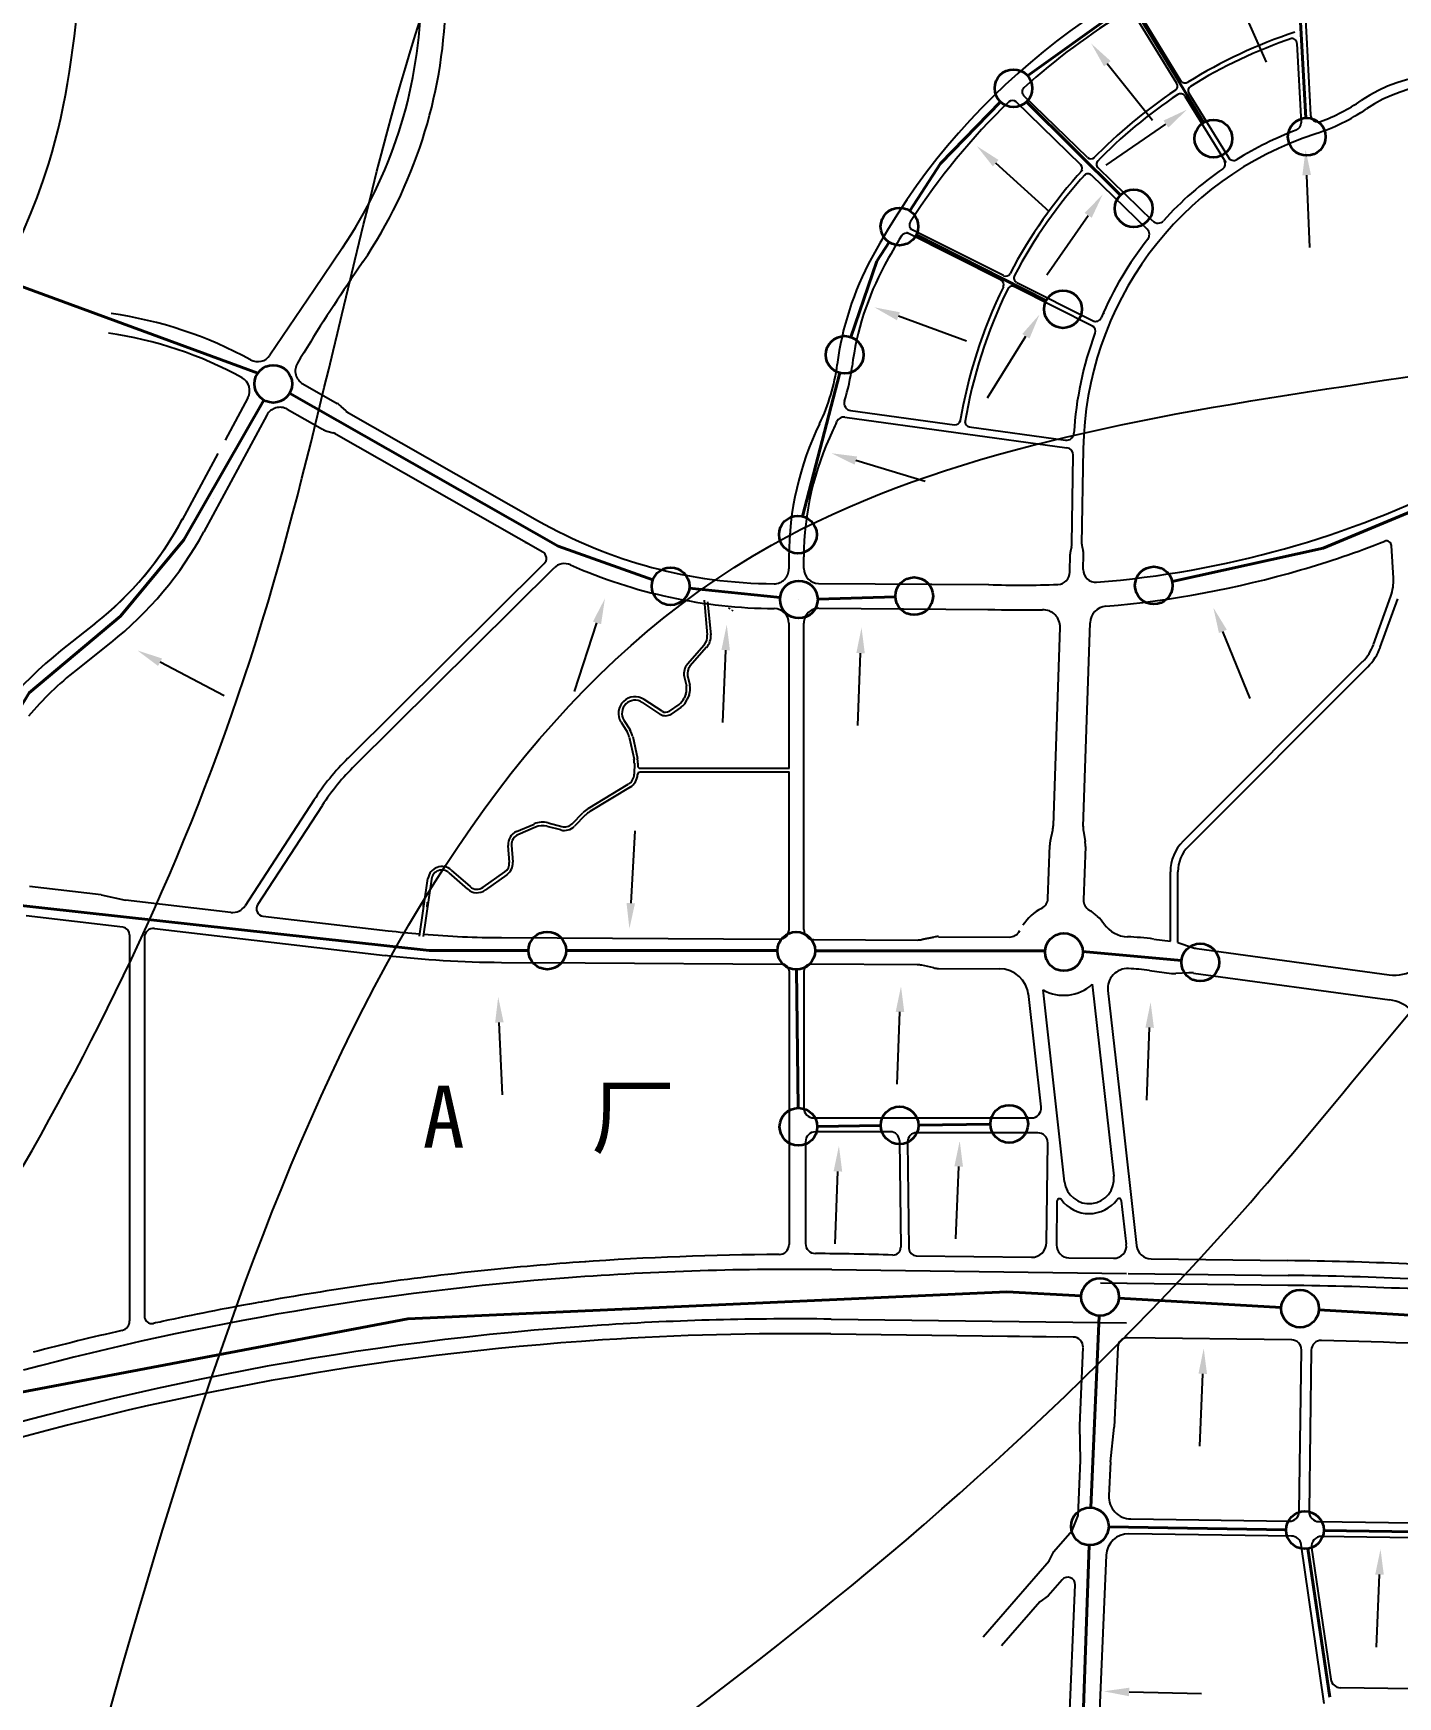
# Model space of a CAD drawing. Header units: millimetres. Extents: x 3174 to 4015, y 498 to 1092.
# Drawn here: x 3297.9 to 3431.3, y 638.6 to 801.2 of the extents above; entities that cross this region are included whole.
import ezdxf

# ---------------------------------------------------------------- set-up
doc = ezdxf.new("R2010")
doc.units = ezdxf.units.MM
doc.linetypes.add('ACAD_ISO02W100', pattern=[15, 12, -3])
doc.layers.add('dgx', color=3, linetype='Continuous')
doc.layers.add('河流', color=5, linetype='Continuous')
for name, color, linetype, lineweight in [('图框', 7, 'Continuous', 40), ('干管', 2, 'Continuous', 50), ('节点', 6, 'Continuous', 50), ('雨水管道完整图', 90, 'ACAD_ISO02W100', 50)]:
    doc.layers.add(name, color=color, linetype=linetype, lineweight=lineweight)
doc.styles.get("Standard").update_dxf_attribs({"font": 'txt', "bigfont": 'gbcbig.shx'})

msp = doc.modelspace()

# ---------------------------------------------------------------- linework, layer by layer
for p, q in [((3421.91, 809.62), (3422.37, 800.79)), ((3410.09, 796.58), (3405.77, 803.59)), ((3409.7, 796.31), (3405.34, 803.36)), ((3421.43, 800.23), (3421.84, 792.47)), ((3422.37, 800.79), (3422.77, 793.23)), ((3410.86, 795.35), (3414.86, 788.87)), ((3400.29, 788.36), (3393.97, 794.51)), ((3400.94, 789.08), (3394.71, 795.14)), ((3410.46, 795.07), (3414.47, 788.57)), ((3406.78, 782.05), (3401.34, 787.35)), ((3407.34, 782.86), (3401.99, 788.07)), ((3392.51, 777.08), (3383.25, 781.74)), ((3392.73, 777.52), (3383.6, 782.1)), ((3328.1, 780.23), (3325.33, 776.13)), ((3330.1, 778.87), (3328.93, 777.14)), ((3325.33, 776.13), (3321.01, 769.75)), ((3401.56, 772.53), (3393.81, 776.43)), ((3394.03, 776.86), (3401.65, 773.03)), ((3324.22, 766.94), (3327.58, 765.03)), ((3318.85, 765.57), (3316.62, 761.44)), ((3318.85, 765.57), (3316.62, 761.44)), ((3322.69, 764.47), (3326.14, 762.5)), ((3327.95, 764.74), (3328.42, 764.3)), ((3320.7, 763.89), (3314.55, 752.49)), ((3328.45, 764.25), (3347.18, 753.58)), ((3377.22, 763.69), (3398.94, 760.69)), ((3377.79, 764.34), (3387.96, 762.94)), ((3389.4, 762.74), (3398.81, 761.45)), ((3326.57, 762.32), (3327.19, 762.15)), ((3327.25, 762.15), (3347.68, 750.51)), ((3315.91, 760.12), (3315.23, 758.86)), ((3399.44, 751.3), (3399.57, 759.96)), ((3399.44, 751.3), (3399.57, 759.96)), ((3400.41, 751.28), (3400.55, 760.6)), ((3400.41, 751.28), (3400.55, 760.6)), ((3315.23, 758.86), (3312.42, 753.64)), ((3371.77, 748.85), (3371.77, 750.03)), ((3373.22, 748.88), (3373.22, 750.03)), ((3399.23, 748.53), (3399.25, 750.3)), ((3399.4, 751.02), (3399.29, 750.57)), ((3400.43, 751.01), (3400.53, 750.55)), ((3400.54, 748.78), (3400.56, 750.28)), ((3430.87, 747.95), (3430.68, 751.13)), ((3328.63, 730.32), (3347.84, 749.37)), ((3329.32, 729.64), (3348.79, 748.95)), ((3374.66, 747.43), (3391.26, 747.31)), ((3363.46, 745.79), (3363.77, 742.39)), ((3363.81, 745.63), (3364.11, 742.42)), ((3374.68, 745.01), (3391.24, 744.89)), ((3428.91, 741.45), (3430.61, 746.17)), ((3429.59, 741.2), (3431.29, 745.92)), ((3303.95, 743.53), (3300.57, 740.86)), ((3303.95, 743.53), (3300.57, 740.86)), ((3371.77, 729.36), (3371.77, 743.53)), ((3373.22, 713.59), (3373.22, 743.55)), ((3400.53, 723.68), (3401.21, 743.57)), ((3305.45, 741.64), (3302.07, 738.96)), ((3397.62, 723.78), (3398.29, 743.12)), ((3363.46, 741.41), (3361.83, 739.55)), ((3363.71, 741.19), (3362.08, 739.33)), ((3361.52, 738.34), (3361.73, 737.43)), ((3361.85, 738.42), (3362.06, 737.5)), ((3410.3, 722.22), (3427.86, 739.8)), ((3410.82, 721.71), (3428.38, 739.29)), ((3359.18, 734.65), (3357.42, 735.81)), ((3359.37, 734.93), (3357.6, 736.09)), ((3361.01, 735.6), (3360.04, 734.94)), ((3361.21, 735.32), (3360.23, 734.66)), ((3361.67, 736.65), (3361.5, 736.22)), ((3361.99, 736.53), (3361.82, 736.1)), ((3355.34, 733.88), (3355.93, 732.93)), ((3355.62, 734.05), (3356.22, 733.11)), ((3356.15, 732.39), (3356.61, 730.24)), ((3356.48, 732.46), (3356.94, 730.31)), ((3356.65, 729.85), (3356.63, 728.79)), ((3356.99, 729.85), (3356.98, 729.6)), ((3371.81, 728.97), (3357.2, 728.97)), ((3357.22, 729.36), (3371.81, 729.36)), ((3371.77, 713.61), (3371.77, 728.97)), ((3352.12, 725.41), (3356.05, 727.8)), ((3356.23, 727.51), (3352.29, 725.12)), ((3325.3, 726.23), (3318.58, 715.92)), ((3326.11, 725.7), (3319.8, 716.02)), ((3345.13, 723.17), (3346.84, 723.91)), ((3348.22, 724.01), (3349.54, 723.66)), ((3350.55, 723.93), (3351.61, 725.01)), ((3351.85, 724.78), (3350.79, 723.7)), ((3346.98, 723.6), (3345.26, 722.86)), ((3349.45, 723.33), (3348.13, 723.68)), ((3397.33, 722.3), (3397.56, 723.32)), ((3400.55, 723.21), (3400.72, 722.19)), ((3344.42, 720.15), (3344.29, 721.8)), ((3344.63, 721.83), (3344.76, 720.18)), ((3397.09, 716.62), (3397.27, 721.84)), ((3400.75, 721.72), (3400.57, 716.5)), ((3340.35, 717.54), (3338.52, 719.15)), ((3338.74, 719.41), (3340.58, 717.79)), ((3341.87, 717.72), (3343.99, 719.22)), ((3344.18, 718.94), (3342.06, 717.45)), ((3409.06, 712.44), (3409.06, 719.23)), ((3409.79, 712.34), (3409.79, 719.23)), ((3304.49, 716.99), (3297.49, 717.8)), ((3335.65, 712.94), (3336.46, 718.57)), ((3336.8, 718.52), (3335.99, 712.91)), ((3304.49, 716.99), (3306.87, 716.47)), ((3317.19, 715.27), (3306.87, 716.47)), ((3336.03, 715.81), (3336.07, 716.3)), ((3336.37, 715.79), (3336.41, 716.28)), ((3306.64, 713.81), (3297.16, 714.92)), ((3320.33, 714.9), (3332.56, 713.48)), ((3307.28, 713.09), (3307.28, 675.34)), ((3308.74, 712.83), (3308.74, 675.8)), ((3309.71, 713.7), (3332.28, 711.07)), ((3343.66, 712.8), (3370.79, 712.65)), ((3374.18, 712.63), (3384.31, 712.57)), ((3384.76, 712.61), (3385.94, 712.85)), ((3385.94, 712.85), (3384.76, 712.61)), ((3386.39, 712.89), (3393.33, 712.85)), ((3407.43, 712.66), (3409.06, 712.44)), ((3409.79, 712.34), (3411.22, 711.84)), ((3411.64, 711.74), (3430.45, 709.17)), ((3343.65, 710.38), (3351.85, 710.34)), ((3351.85, 710.34), (3371.09, 710.22)), ((3371.77, 709.55), (3371.77, 696.86)), ((3371.77, 709.26), (3371.77, 693.74)), ((3373.22, 709.53), (3373.22, 696.86)), ((3373.22, 709.24), (3373.22, 696.14)), ((3384.3, 710.15), (3373.9, 710.21)), ((3385.92, 709.85), (3384.74, 710.1)), ((3385.92, 709.85), (3384.74, 710.1)), ((3386.37, 709.8), (3392.34, 709.76)), ((3407.01, 709.59), (3409.16, 709.3)), ((3410.88, 709.36), (3409.59, 709.28)), ((3411.31, 709.34), (3430.52, 706.71)), ((3398.72, 688.94), (3396.61, 707.7)), ((3401.42, 708.24), (3403.53, 689.48)), ((3402.95, 707.63), (3404.17, 696.76)), ((3396.44, 696.25), (3395.19, 707.35)), ((3404.17, 696.76), (3405.75, 682.69)), ((3374.19, 695.17), (3395.47, 695.17)), ((3371.77, 693.74), (3371.77, 682.79)), ((3373.39, 692.85), (3373.39, 682.89)), ((3381.69, 693.82), (3374.35, 693.82)), ((3382.56, 692.96), (3382.69, 682.5)), ((3383.36, 692.84), (3383.49, 682.41)), ((3396.1, 693.72), (3384.23, 693.72)), ((3396.95, 682.98), (3397.07, 692.74)), ((3397.97, 687.05), (3397.91, 682.75)), ((3404.76, 682.82), (3404.28, 687.08)), ((3384.21, 681.69), (3395.48, 681.55)), ((3384.21, 681.69), (3395.48, 681.55)), ((3399.13, 681.5), (3403.55, 681.45)), ((3375.94, 680.35), (3404.76, 679.98)), ((3404.92, 679.98), (3420.57, 679.78)), ((3407.17, 681.4), (3420.5, 681.23)), ((3402.23, 679.04), (3420.55, 678.81)), ((3402.23, 679.04), (3404.76, 679.01)), ((3375.88, 675.51), (3404.76, 675.14)), ((3375.86, 674.06), (3398.07, 673.77)), ((3399.57, 673.75), (3391.65, 673.85)), ((3420.92, 673.48), (3404.89, 673.69)), ((3400.19, 665.09), (3400.52, 672.74)), ((3403.91, 672.76), (3403.57, 664.94)), ((3421.66, 656.71), (3421.88, 672.5)), ((3422.84, 672.47), (3422.62, 656.7)), ((3403.69, 667.53), (3403.69, 667.61)), ((3403.69, 667.61), (3403.69, 667.53)), ((3403.69, 667.53), (3403.69, 667.61)), ((3403.69, 667.61), (3403.69, 667.53)), ((3400.28, 661.69), (3400.19, 665.09)), ((3403.19, 661.57), (3403.57, 664.94)), ((3400.05, 656.32), (3400.28, 661.69)), ((3403.19, 661.57), (3403.04, 658.24)), ((3399.46, 654.84), (3400.05, 656.32)), ((3405.19, 655.97), (3420.67, 655.75)), ((3423.58, 655.71), (3439.71, 655.49)), ((3397.68, 652.79), (3399.46, 654.84)), ((3420.91, 654.3), (3405, 654.52)), ((3435.05, 654.1), (3423.85, 654.26)), ((3397.22, 651.89), (3397.68, 652.79)), ((3402.79, 652.44), (3401.57, 624.12)), ((3424.11, 637.92), (3421.85, 653.47)), ((3422.87, 653.15), (3424.74, 640.3)), ((3390.74, 644.43), (3397.22, 651.89)), ((3398.48, 650.02), (3397.1, 648.44)), ((3398.64, 623.64), (3399.76, 649.52)), ((3396.28, 647.86), (3392.55, 643.56)), ((3397.1, 648.44), (3396.28, 647.86)), ((3436.89, 639.31), (3425.69, 639.47))]:
    msp.add_line(p, q)
for centre, radius, start, end in [((3438.61, 747.4), 66.84, 106.2497, 151.5541), ((3291.01, 805.3), 44.77, 325.9382, 358.2935), ((3291.01, 805.3), 47.19, 325.9382, 358.2935), ((3438.61, 747.4), 65.39, 121.1545, 132.1495), ((3436.45, 755.12), 48.64, 108.2235, 121.8745), ((3436.45, 755.12), 48.16, 108.6987, 121.8796), ((3420.95, 800.21), 0.484, 3.0034, 108.9708), ((3436.11, 782.2), 15, 64.5147, 124.0596), ((3395.07, 795.5), 0.508, 132.1495, 225.8043), ((3436.45, 755.12), 48.64, 123.5683, 135.9645), ((3409.28, 796.05), 0.484, 303.5683, 31.706), ((3410.05, 794.82), 0.484, 31.706, 123.6251), ((3410.51, 796.84), 0.484, 211.706, 301.8745), ((3411.27, 795.6), 0.484, 121.8796, 211.706), ((3436.11, 782.2), 14.04, 64.5147, 124.0596), ((3438.61, 747.4), 65.39, 133.904, 147.213), ((3393.62, 794.14), 0.508, 45.8043, 133.904), ((3436.45, 755.12), 48.16, 123.6251, 135.9694), ((3417.14, 810.27), 19.84, 288.0155, 304.0596), ((3417.14, 810.27), 18.88, 290.4978, 304.0596), ((3421.11, 792.43), 0.726, 290.8904, 3.0034), ((3423.49, 793.27), 0.726, 183.0034, 290.4978), ((3433.45, 760.1), 32.91, 108.0155, 179.1367), ((3433.45, 760.1), 33.88, 110.8904, 121.905), ((3401.28, 789.42), 0.484, 225.8043, 315.7105), ((3402.32, 788.41), 0.484, 135.7076, 225.8043), ((3413.86, 788.45), 0.581, 304.6423, 31.706), ((3415.24, 789.36), 0.581, 211.706, 301.905), ((3436.45, 755.12), 48.64, 137.7147, 152.3116), ((3436.45, 755.12), 48.16, 137.773, 152.2813), ((3399.96, 788.01), 0.484, 317.9689, 45.8043), ((3401, 787), 0.484, 45.8043, 138.0349), ((3433.45, 760.1), 33.88, 124.6423, 137.73), ((3384.12, 782.49), 0.581, 147.213, 243.3043), ((3407.85, 783.38), 0.726, 225.8043, 317.73), ((3438.61, 747.4), 65.39, 148.6742, 151.5541), ((3383.25, 781.09), 0.581, 63.3043, 148.6742), ((3433.45, 760.1), 33.88, 141.747, 156.8949), ((3406.28, 781.53), 0.726, 321.747, 45.8043), ((3406.01, 765.06), 29.77, 151.5541, 172.7296), ((3406.01, 765.06), 28.31, 151.5541, 172.7296), ((3392.95, 777.95), 0.484, 243.3043, 332.3116), ((3394.24, 777.3), 0.484, 152.2813, 243.3043), ((3488.31, 669.38), 192.39, 145.9382, 148.8315), ((3436.45, 755.12), 48.64, 154.0051, 170.4708), ((3436.45, 755.12), 48.16, 154.0264, 170.4195), ((3392.29, 776.65), 0.484, 334.0051, 63.3043), ((3393.59, 776), 0.484, 63.3043, 154.0264), ((3300, 734.5), 39.69, 61.2163, 82.0447), ((3401.15, 772.09), 0.581, 339.6415, 63.3043), ((3401.76, 773.63), 0.581, 243.3043, 336.8949), ((3402.06, 774.15), 0.581, 320.1281, 332.2139), ((3300, 734.5), 37.75, 61.0404, 82.0447), ((3433.45, 760.1), 33.88, 159.6415, 176.5828), ((3319.81, 770.56), 1.45, 241.2163, 325.9382), ((3324.94, 768.2), 1.45, 148.8315, 240.3399), ((3358, 771.18), 18.63, 334.0897, 352.7296), ((3358, 771.18), 20.09, 342.8966, 352.7296), ((3317.58, 766.26), 1.45, 331.6693, 61.0404), ((3321.98, 763.2), 1.45, 60.3399, 151.6693), ((3326.62, 763.35), 1.94, 46.3037, 60.3399), ((3377.89, 765.06), 0.726, 162.8966, 262.1529), ((3329.09, 765), 0.968, 226.3037, 240.3399), ((3401.53, 750.03), 29.77, 154.0897, 180), ((3358, 771.18), 20.09, 334.0897, 336.7561), ((3377.12, 762.97), 0.726, 82.1529, 156.7561), ((3388.03, 763.42), 0.484, 262.1529, 350.2731), ((3389.47, 763.22), 0.484, 170.2158, 262.1529), ((3327.1, 764.19), 1.94, 240.3399, 254.3762), ((3326.93, 761.22), 0.968, 60.3399, 74.3762), ((3401.53, 750.03), 28.31, 154.0897, 180), ((3398.91, 762.16), 0.726, 262.1529, 356.5828), ((3398.84, 759.98), 0.726, 359.1367, 82.1529), ((3394.38, 842.85), 95.59, 274.4792, 296.8818), ((3283.66, 769.14), 32.67, 308.3804, 331.8798), ((3283.66, 769.14), 32.67, 308.3804, 331.6693), ((3370.53, 794.59), 47.19, 240.3399, 269.7261), ((3283.66, 769.14), 35.09, 308.3804, 331.6693), ((3370.53, 794.59), 49.61, 240.3399, 240.7443), ((3394.38, 842.85), 98.01, 286.2288, 291.3265), ((3430.2, 751.1), 0.484, 3.3676, 111.3265), ((3347.32, 749.88), 0.726, 314.7617, 60.3399), ((3400.46, 750.28), 1.21, 166.0026, 179.1367), ((3398.23, 751.32), 1.21, 346.0026, 359.1367), ((3401.62, 751.26), 1.21, 179.1367, 192.2707), ((3399.35, 750.29), 1.21, 359.1367, 12.2707), ((3349.81, 747.92), 1.45, 66.0625, 134.7617), ((3370.53, 794.59), 49.61, 246.0625, 269.7546), ((3370.31, 748.85), 1.45, 269.7261, 0), ((3374.67, 748.88), 1.45, 180, 269.6138), ((3398.02, 748.54), 1.21, 272.2105, 359.1367), ((3401.75, 748.76), 1.21, 179.1367, 274.4792), ((3394.38, 842.85), 98.01, 274.9045, 286.2288), ((3394.38, 842.85), 95.59, 268.1488, 272.2105), ((3426.4, 747.69), 4.48, 340.1944, 3.3676), ((3365.48, 745.3), 0.581, 320.1281, 332.2139), ((3365.76, 745.11), 0.581, 320.1281, 332.2139), ((3370.31, 743.53), 1.45, 0, 89.7546), ((3374.67, 743.55), 1.45, 89.6138, 180), ((3394.38, 842.85), 98.01, 268.1488, 271.274), ((3396.59, 743.17), 1.69, 358.0369, 91.274), ((3402.9, 743.52), 1.69, 94.9045, 178.0369), ((3362.47, 742.27), 1.31, 318.7531, 5.3521), ((3362.47, 742.27), 1.65, 318.7531, 5.3521), ((3322.35, 713.35), 35.09, 128.3804, 154.1196), ((3424.7, 742.96), 4.48, 315.0277, 340.1944), ((3424.7, 742.96), 5.2, 315.0277, 340.1944), ((3322.35, 713.35), 32.67, 128.3804, 139.7925), ((3362.87, 738.64), 1.38, 138.7531, 192.7093), ((3362.87, 738.64), 1.04, 138.7531, 192.7093), ((3360.43, 737.13), 1.33, 338.9072, 12.7093), ((3360.43, 737.13), 1.67, 338.9072, 12.7093), ((3356.71, 734.73), 1.62, 56.6592, 211.9704), ((3356.71, 734.73), 1.28, 56.6592, 211.9704), ((3360.26, 736.7), 1.33, 304.3441, 338.9072), ((3360.26, 736.7), 1.67, 304.3441, 338.9072), ((3359.7, 735.44), 0.944, 236.6592, 304.3441), ((3359.7, 735.44), 0.605, 236.6592, 304.3441), ((3354.49, 732.03), 1.69, 12.1496, 31.9704), ((3354.49, 732.03), 2.03, 12.1496, 31.9704), ((3346.19, 712.63), 24.93, 134.7617, 146.9117), ((3354.95, 729.89), 1.69, 358.8642, 12.1496), ((3354.95, 729.89), 2.03, 358.8642, 12.1496), ((3346.19, 712.63), 23.96, 134.7617, 146.9117), ((3355.44, 728.81), 1.19, 301.2109, 358.8642), ((3355.44, 728.81), 1.52, 301.2109, 357.2292), ((3357.2, 728.73), 0.242, 90, 177.2292), ((3357.22, 729.6), 0.242, 178.8642, 270), ((3353.46, 723.2), 2.59, 121.2109, 135.4332), ((3347.67, 721.98), 2.11, 75.102, 113.1995), ((3347.67, 721.98), 1.77, 75.102, 113.1995), ((3349.81, 724.66), 1.38, 255.102, 315.4332), ((3349.81, 724.66), 1.04, 255.102, 315.4332), ((3353.46, 723.2), 2.25, 121.2109, 135.4332), ((3395.2, 723.86), 2.42, 346.9497, 358.0369), ((3345.67, 721.91), 1.38, 113.1995, 184.4546), ((3345.67, 721.91), 1.04, 113.1995, 184.4546), ((3399.68, 721.76), 2.42, 166.9497, 178.0369), ((3402.94, 723.6), 2.42, 178.0369, 189.1241), ((3398.33, 721.8), 2.42, 358.0369, 9.1241), ((3413.3, 719.23), 4.24, 135.0277, 180), ((3413.3, 719.23), 3.51, 135.0277, 180), ((3337.83, 718.37), 1.38, 48.6504, 171.7583), ((3337.83, 718.37), 1.04, 48.6504, 171.7583), ((3343.38, 720.07), 1.04, 305.2622, 4.4546), ((3343.38, 720.07), 1.38, 305.2622, 4.4546), ((3341.26, 718.57), 1.38, 228.6504, 305.2622), ((3341.26, 718.57), 1.04, 228.6504, 305.2622), ((3317.36, 716.71), 1.45, 263.3671, 326.9116), ((3320.41, 715.62), 0.726, 146.9116, 263.3671), ((3398.65, 711.39), 4.79, 116.9207, 146.9032), ((3395.97, 716.66), 1.11, 296.9207, 358.0369), ((3395.97, 716.66), 1.11, 296.9207, 358.0369), ((3401.68, 716.46), 1.11, 178.0369, 239.0782), ((3398.65, 711.39), 4.79, 46.6221, 59.0782), ((3398.65, 711.39), 4.79, 34.796, 46.6221), ((3404.97, 715.78), 2.9, 214.796, 267.9303), ((3306.56, 713.09), 0.726, 0, 83.3671), ((3309.61, 712.83), 0.871, 83.3671, 180), ((3344.24, 813.91), 101.11, 263.367, 265.1429), ((3344.24, 813.91), 101.11, 265.3352, 269.6718), ((3370.8, 713.61), 0.968, 269.6681, 0), ((3374.19, 713.59), 0.968, 180, 269.6681), ((3384.32, 714.75), 2.18, 269.6681, 281.4627), ((3386.37, 710.72), 2.18, 89.6681, 101.4627), ((3393.33, 713.97), 1.11, 269.6681, 334.1538), ((3403.93, 687.15), 25.75, 82.201, 87.9303), ((3344.24, 813.91), 103.53, 263.367, 269.6718), ((3411.93, 713.9), 2.18, 250.8911, 262.201), ((3430.97, 713), 3.87, 262.201, 341.3885), ((3371.09, 709.55), 0.678, 0, 89.6681), ((3373.9, 709.53), 0.678, 89.6681, 180), ((3384.29, 707.97), 2.18, 77.8735, 89.6681), ((3386.38, 711.97), 2.18, 257.8735, 269.6681), ((3392.32, 706.86), 2.9, 6.3996, 89.6681), ((3404.88, 707.84), 1.94, 87.3889, 186.3996), ((3403.93, 687.15), 22.65, 82.201, 87.3889), ((3409.45, 711.46), 2.18, 262.201, 273.5109), ((3411.01, 707.19), 2.18, 82.201, 93.5109), ((3398.65, 711.27), 4.11, 240.3677, 312.4315), ((3430, 702.88), 3.87, 12.602, 82.201), ((3374.19, 696.14), 0.968, 180, 270), ((3395.47, 696.14), 0.968, 270, 6.3996), ((3374.35, 692.85), 0.968, 90, 180), ((3381.69, 692.95), 0.871, 0.7167, 90), ((3384.23, 692.85), 0.871, 90, 180.7167), ((3396.1, 692.75), 0.968, 359.2705, 90), ((3401.12, 689.21), 2.42, 186.3996, 6.3996), ((3398.21, 687.04), 0.242, 36.6287, 179.2705), ((3401.12, 689.21), 3.39, 216.6287, 323.5662), ((3404.04, 687.05), 0.242, 6.3996, 143.5662), ((3372.22, 387.55), 294.27, 90.2751, 94.0532), ((3370.8, 682.79), 0.968, 270.2751, 0), ((3374.35, 682.89), 0.968, 180, 269.6176), ((3372.38, 387.65), 294.27, 88.1391, 89.6176), ((3381.96, 682.5), 0.726, 268.1391, 0.7167), ((3384.22, 682.42), 0.726, 180.7167, 269.2705), ((3395.5, 683), 1.45, 269.2705, 359.2705), ((3399.15, 682.74), 1.23, 179.2705, 269.2705), ((3403.53, 682.68), 1.23, 269.2705, 6.3996), ((3407.19, 682.85), 1.45, 186.3996, 269.2705), ((3372.22, 387.55), 294.27, 95.9569, 100.0807), ((3372.22, 387.55), 294.27, 93.9596, 95.9569), ((3372.22, 387.55), 292.82, 89.2705, 94.3127), ((3415.61, 289.67), 391.59, 85.8784, 89.2841), ((3415.61, 290.19), 389.62, 85.5885, 89.2705), ((3372.22, 387.55), 292.82, 94.3127, 104.9012), ((3415.61, 290.19), 388.65, 85.59, 89.2705), ((3372.22, 387.55), 294.27, 100.3049, 102.1123), ((3372.22, 387.55), 294.27, 100.0807, 100.3049), ((3372.22, 387.55), 287.98, 93.7405, 107.7294), ((3306.32, 675.34), 0.968, 282.8975, 0), ((3309.46, 675.8), 0.726, 180, 282.2822), ((3372.22, 387.55), 294.27, 102.1123, 102.2822), ((3372.22, 387.55), 287.98, 89.2705, 93.7405), ((3372.22, 387.55), 286.53, 93.7405, 106.7975), ((3372.22, 387.55), 294.27, 102.8975, 104.6349), ((3372.22, 387.55), 286.53, 89.2705, 93.7405), ((3399.55, 672.79), 0.968, 357.5232, 89.2705), ((3404.88, 672.72), 0.968, 89.2705, 177.5232), ((3404.88, 672.72), 0.968, 89.2705, 177.5232), ((3404.88, 672.72), 0.968, 89.2705, 177.5232), ((3404.88, 672.72), 0.968, 89.2705, 177.5232), ((3404.88, 672.72), 0.968, 89.2705, 177.5232), ((3404.88, 672.72), 0.968, 89.2705, 177.5232), ((3404.88, 672.72), 0.968, 89.2705, 177.5232), ((3404.88, 672.72), 0.968, 89.2705, 177.5232), ((3420.91, 672.51), 0.968, 359.2002, 89.2705), ((3423.81, 672.46), 0.968, 88.7457, 179.2002), ((3415.39, 287.77), 385.75, 85.8612, 88.7457), ((3405.22, 658.15), 2.18, 177.5232, 269.2002), ((3420.69, 656.72), 0.968, 269.2002, 359.2002), ((3423.59, 656.68), 0.968, 179.2002, 269.2002), ((3404.97, 652.34), 2.18, 89.2002, 177.5232), ((3420.89, 653.33), 0.968, 8.2648, 89.2002), ((3423.83, 653.29), 0.968, 89.2002, 188.2648), ((3399.03, 649.55), 0.726, 357.5232, 139.0198), ((3399.03, 649.55), 0.726, 357.5232, 139.0198), ((3425.7, 640.44), 0.968, 188.2648, 269.2002)]:
    msp.add_arc(centre, radius, start, end)
at = {"layer": 'dgx', "color": 1, "lineweight": 50}
for p, q in [((3404.12, 791.11), (3404.12, 791.11)), ((3372.73, 745.86), (3372.73, 745.86))]:
    msp.add_line(p, q, dxfattribs=at)
at = {"layer": 'dgx'}
for points in [[(3268.44, 646.47), (3320.83, 745.61), (3359.73, 838.4), (3442.28, 834.43), (3583.57, 908.19), (3684.38, 962.12), (3708.98, 962.91)], [(3300.19, 618.71), (3370.04, 751.16), (3483.55, 778.12), (3570.07, 824.92), (3741.53, 902.64), (3757.4, 920.09)], [(3300.99, 595.71), (3416.88, 686.92), (3472.44, 740.85), (3569.28, 747.19), (3684.38, 800.33), (3803.44, 864.57)], [(3343.23, 574.94), (3528.55, 682.74), (3646.6, 716.98), (3769.73, 793.08), (3823.04, 833.66)], [(3380.04, 547.03), (3553.94, 648.5), (3740.53, 682.74), (3825.58, 748.69), (3838.27, 770.25)]]:
    msp.add_spline(points, degree=3, dxfattribs=at)
at = {"layer": '图框', "linetype": 'ByBlock', "lineweight": 30}
msp.add_line((3315.46, 755.7), (3315.46, 755.7), dxfattribs=at)
at = {"layer": '干管', "color": 1, "linetype": 'ByBlock', "lineweight": -3}
for p, q in [((3418.46, 798.4), (3415.58, 804.88)), ((3407.3, 792.7), (3402.89, 798.24)), ((3402.78, 788.33), (3408.62, 792.33)), ((3397.24, 783.77), (3391.98, 788.52)), ((3422.7, 780.27), (3422.39, 787.35)), ((3396.99, 777.59), (3401.03, 783.41)), ((3389.11, 771.1), (3382.47, 773.55)), ((3391.18, 765.59), (3394.93, 771.6)), ((3385.08, 757.4), (3378.3, 759.44)), ((3350.79, 736.85), (3352.99, 743.58)), ((3416.87, 736.18), (3414.2, 742.74)), ((3365.3, 733.83), (3365.58, 740.91)), ((3378.49, 733.53), (3378.76, 740.61)), ((3316.55, 736.45), (3310.26, 739.72)), ((3356.68, 723.25), (3356.29, 716.18)), ((3343.75, 697.43), (3343.44, 704.5)), ((3382.34, 698.46), (3382.62, 705.54)), ((3406.75, 696.92), (3407.03, 704)), ((3376.27, 682.87), (3376.55, 689.95)), ((3388.08, 683.35), (3388.36, 690.43)), ((3411.95, 663.09), (3412.22, 670.16)), ((3429.23, 643.45), (3429.51, 650.53)), ((3412.11, 638.87), (3405.02, 639.05))]:
    msp.add_line(p, q, dxfattribs=at)
at = {"layer": '干管', "color": 241, "linetype": 'ByBlock', "lineweight": 40}
msp.add_line((3381.57, 780.78), (3380.36, 778.93), dxfattribs=at)
at = {"layer": '干管', "color": 5, "linetype": 'ByBlock', "lineweight": 40}
for p, q in [((3380.36, 778.93), (3377.81, 771.52)), ((3376.75, 768.01), (3373.1, 753.97))]:
    msp.add_line(p, q, dxfattribs=at)
at = {"layer": '干管', "color": 2, "linetype": 'ByBlock', "lineweight": 40}
for p, q in [((3403.03, 655.21), (3420.38, 654.91)), ((3424.05, 654.85), (3441.21, 654.56)), ((3422.49, 653.07), (3424.65, 638.54))]:
    msp.add_line(p, q, dxfattribs=at)
for points in [[(3421.38, 809.36), (3422.3, 792.94)], [(3406.12, 802.7), (3412.32, 792.49)], [(3395, 794.52), (3404.17, 785.39)], [(3384.21, 781.5), (3396.92, 775.07)], [(3322.93, 766.03), (3349.2, 751.07), (3358.46, 747.77)], [(3362.02, 746.97), (3370.91, 746.05)], [(3374.57, 745.88), (3382.17, 746.13)], [(3372.5, 709.69), (3372.67, 696.15)], [(3374.52, 694.34), (3380.75, 694.42)], [(3384.42, 694.47), (3391.46, 694.56)]]:
    msp.add_lwpolyline(points, dxfattribs=at)
at = {"layer": '干管', "color": 5, "linetype": 'ByBlock', "lineweight": 40}
for points in [[(3403.67, 803.19), (3395.1, 797.04)], [(3392.44, 794.52), (3386.57, 788.49), (3383.57, 783.86)], [(3440.83, 757.87), (3424.01, 750.89), (3409.23, 747.63)], [(3287.43, 716.95), (3336.59, 711.55), (3346.3, 711.54)], [(3349.97, 711.54), (3370.64, 711.53)], [(3374.31, 711.52), (3396.82, 711.51)], [(3400.48, 711.46), (3410.15, 710.55)], [(3402.1, 675.84), (3401.27, 657.08)], [(3401.13, 653.41), (3400.07, 623.49)]]:
    msp.add_lwpolyline(points, dxfattribs=at)
at = {"layer": '干管', "color": 1, "linetype": 'ByBlock', "lineweight": 40}
for points in [[(3320.42, 765.35), (3312.6, 751.68), (3306.41, 744.23), (3297.46, 736.72), (3286.56, 718.72)], [(3288.28, 666.78), (3334.48, 675.52), (3393.06, 678.18), (3400.35, 677.77)], [(3404.01, 677.56), (3419.9, 676.63)], [(3423.57, 676.42), (3443.06, 675.28)]]:
    msp.add_lwpolyline(points, dxfattribs=at)
at = {"layer": '干管', "color": 1, "linetype": 'ByBlock', "lineweight": -3}
for points in [[(3402.57, 797.98), (3403.22, 798.5), (3401.33, 800.2)], [(3408.39, 792.68), (3408.86, 791.99), (3410.68, 793.75)], [(3391.7, 788.21), (3392.26, 788.83), (3390.13, 790.19)], [(3421.97, 787.33), (3422.81, 787.36), (3422.28, 789.84)], [(3400.68, 783.65), (3401.37, 783.18), (3402.45, 785.47)], [(3382.32, 773.16), (3382.61, 773.94), (3380.12, 774.42)], [(3394.58, 771.82), (3395.28, 771.37), (3396.26, 773.72)], [(3378.18, 759.04), (3378.42, 759.84), (3375.9, 760.16)], [(3352.6, 743.71), (3353.39, 743.45), (3353.77, 745.96)], [(3413.81, 742.58), (3414.58, 742.9), (3413.26, 745.06)], [(3365.16, 740.93), (3365.99, 740.89), (3365.68, 743.41)], [(3378.35, 740.62), (3379.18, 740.59), (3378.86, 743.11)], [(3310.07, 739.36), (3310.46, 740.09), (3308.05, 740.88)], [(3356.71, 716.16), (3355.88, 716.2), (3356.16, 713.68)], [(3382.2, 705.55), (3383.04, 705.52), (3382.72, 708.04)], [(3343.03, 704.49), (3343.86, 704.52), (3343.33, 707)], [(3406.62, 704.01), (3407.45, 703.98), (3407.13, 706.5)], [(3387.94, 690.45), (3388.78, 690.41), (3388.46, 692.93)], [(3376.13, 689.97), (3376.97, 689.93), (3376.65, 692.45)], [(3411.81, 670.18), (3412.64, 670.15), (3412.32, 672.66)], [(3429.09, 650.54), (3429.93, 650.51), (3429.61, 653.02)], [(3405.01, 638.64), (3405.04, 639.47), (3402.53, 639.12)]]:
    msp.add_solid(points, dxfattribs=at)
at = {"layer": '河流', "start_tangent": (0.530322, 0.847796)}
for points in [[(3242.12, 687.78), (3257.44, 711.95), (3259.86, 762.71), (3284.05, 811.87), (3295.34, 881.16), (3359.86, 892.44), (3405.83, 879.55), (3461.47, 915), (3544.53, 960.12), (3617.92, 1002.02), (3696.44, 1012.92)], [(3257.44, 664.41), (3272.76, 688.59), (3275.18, 739.35), (3299.38, 788.5), (3310.67, 857.79), (3375.18, 869.07), (3421.15, 856.18), (3476.79, 891.63), (3559.85, 936.76), (3633.24, 978.65), (3702.64, 993.45)]]:
    msp.add_spline(points, degree=3, dxfattribs=at)
at = {"layer": '节点', "color": 3, "linetype": 'ByBlock', "lineweight": 35}
for centre in [(3393.72, 795.84), (3413.27, 790.92), (3422.4, 791.1), (3405.47, 784.1), (3382.57, 782.32), (3398.56, 774.24), (3377.21, 769.78), (3321.34, 766.94), (3372.64, 752.2), (3360.19, 747.15), (3407.44, 747.23), (3372.73, 745.86), (3384.01, 746.19), (3348.13, 711.54), (3372.48, 711.52), (3398.65, 711.39), (3411.98, 710.38), (3372.69, 694.31), (3382.58, 694.45), (3393.3, 694.59), (3402.18, 677.67), (3421.74, 676.53), (3401.19, 655.24), (3422.22, 654.88)]:
    msp.add_circle(centre, 1.84, dxfattribs=at)
at = {"layer": '雨水管道完整图', "color": 1, "linetype": 'ByBlock', "lineweight": 40}
msp.add_line((3319.83, 767.99), (3296.3, 776.62), dxfattribs=at)

# ---------------------------------------------------------------- texts
at = {"insert": (3335.94, 698.33), "char_height": 6.05, "width": 31.635, "attachment_point": 1}
msp.add_mtext('{\\fSimSun|b0|i0|c134|p2;A   厂}', dxfattribs=at)

doc.saveas('drawing.dxf')
